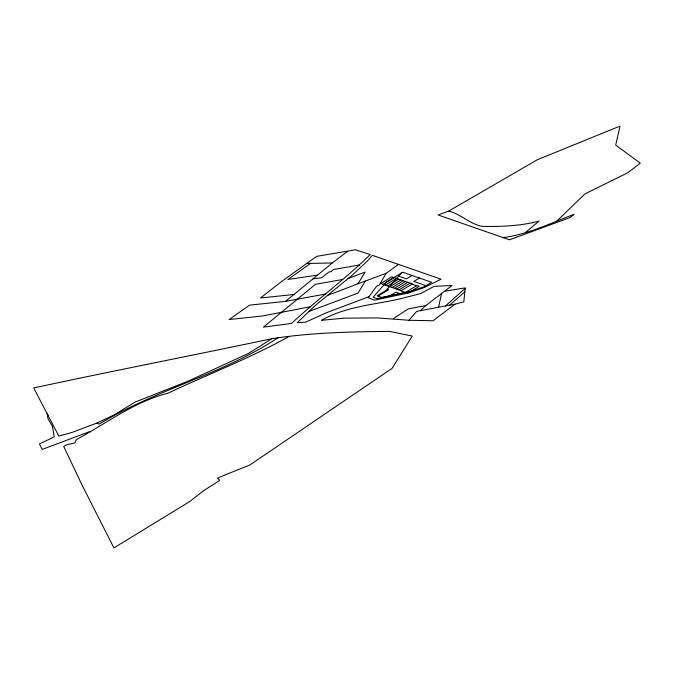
<?xml version="1.0" encoding="UTF-8"?>
<svg xmlns="http://www.w3.org/2000/svg" width="674" height="674" viewBox="0 0 674 674"><rect width="100%" height="100%" fill="white"/><g stroke="black" fill="none" stroke-linecap="round" stroke-linejoin="round"><path stroke-width="1.01" d="M445.362 291.109L465.254 287.874L463.813 301.859L455.017 304.176L416.717 311.363L408.907 320.268L377.566 317.917L344.481 318.153L321.591 320.293C345.737 306.384 373.666 304.884 400.213 298.818L420.778 293.535L434.149 286.307L451.984 285.523L425.85 305.558L420.231 310.731M438.614 307.218L441.63 293.106M398.477 264.385L386.151 273.341L379.125 285.178L376.699 286.105L368.198 297.706L374.424 300.2L408.065 293.03L423.912 287.705L441.091 279.213L372.334 255.294L367.76 260.594L352.401 275.059L315.398 305.356L297.242 322.686L305.659 322.155L326.039 312.888L368.931 296.712M386.151 273.341L365.35 281.041L358.088 293.08L309.197 311.405M327.505 295.414L357.978 283.788L365.139 272.06L347.978 278.615M401.637 272.835L386.21 290.376L377.196 295.827L381.905 297.47L410.289 291.421M342.594 279.499L315.474 284.293L263.424 327.134L291.522 323.436C317.041 299.669 345.358 279.036 370.211 254.553L355.409 249.818L316.687 256.347L282.195 281.024L260.552 297.975L293.94 294.496M556.572 221.299L584.906 193.952L627.983 172.645L640.3 163.133L615.699 145.104L620.021 126.097L537.161 159.822L448.766 211.063L438.108 214.972L509.493 239.818L569.859 217.635L574.063 214.366C550.801 223.027 527.868 234.442 503.082 237.61M445.43 305.954L465.195 288.455M449.583 305.145L464.841 291.909M525.813 232.26L538.947 221.131C520.454 226.034 501.237 226.708 482.205 226.354C469.93 224.147 460.982 214.172 448.766 211.063M310.082 306.796L262.927 315.904L229.135 319.569L249.582 305.145L285.582 301.362L332.274 262.995L347.59 251.318M455.017 304.176L433.011 320.765L408.907 320.268M310.588 263.374L287.975 279.432L317.496 275.135M277.949 337.8C222.487 374.441 155.888 389.387 99.305 424.064L96.753 423.112L72.244 432.354L58.823 436.07L33.7 387.954C112.946 370.86 192.553 355.434 271.883 338.71C310.756 332.627 350.151 331.768 389.42 331.389L412.303 336.073L392.049 368.375L250.105 464.841L217.576 477.992L219.8 480.36L203.573 490.723L189.841 501.49L113.898 547.903L82.001 484.977L63.718 446.432L66.751 444.773L74.797 442.928L76.364 439.625C106.391 423.499 134.092 401.712 167.607 393.338C208.081 374.314 249.911 358.248 289.112 336.469M271.883 338.71L248.495 353.395L187.835 381.282L135.036 402.1L113.999 415.016L96.753 423.112M393.178 318.701L408.301 308.886L425.85 305.558M382.992 284.31L394.138 277.57M385.267 285.102L396.422 278.362M387.55 285.894L398.696 279.154M389.833 286.686L400.979 279.946M392.108 287.478L403.263 280.746M377.971 296.097L388.62 289.66L387.247 289.188M412.084 275.489L406.456 278.884L398.722 276.188M394.391 288.27L405.537 281.538M396.666 289.062L407.821 282.33M398.949 289.862L410.095 283.122M390.077 295.726L395.916 292.196L399.985 293.611M419.38 278.025L413.752 281.42L426.002 285.683M357.978 283.788L365.35 281.041M90.594 431.276L42.26 449.406L39.437 443.913L54.24 436.878L52.479 426.389L48.115 418.925L47.129 413.735L48.309 415.942M325.348 294.075L285.582 301.362M359.486 265.008L333.546 269.474L330.875 271.664L329.047 271.9L321.608 277.755L312.989 278.842M306.695 263.441L332.274 262.995M412.016 284.133L416.574 285.717M401.232 290.654L380.709 283.518L391.864 276.778L412.378 283.914L400.87 290.865L405.428 292.457L416.936 285.498L419.22 286.29L408.065 293.03L405.79 292.238M386.32 282.094L373.076 297.335L376.901 298.666L409.261 291.766L424.283 286.72L431.621 282.288L402.664 272.212L386.32 282.094"/></g></svg>
